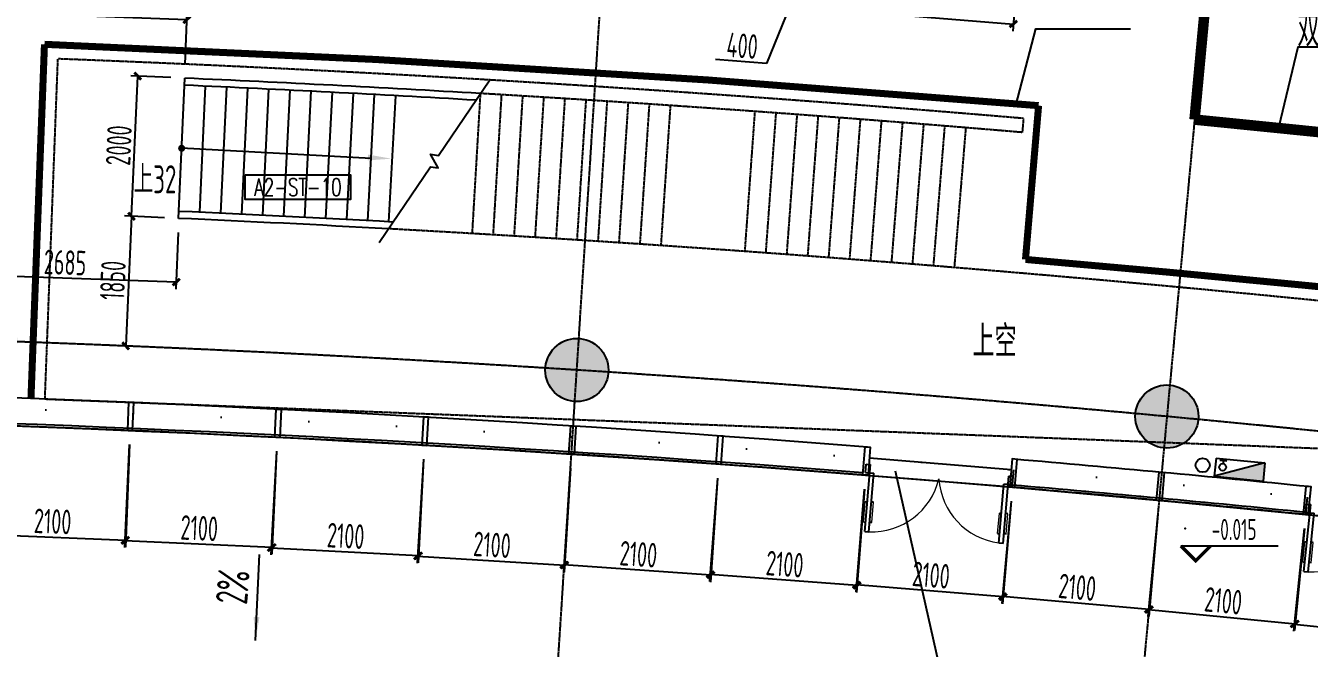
# Model space of a CAD drawing. Header units: millimetres. Extents: x 11639278 to 23698211, y -13072636 to -5537337.
# Drawn here: x 11789721 to 11808014, y -6405050 to -6396176 of the extents above; entities that cross this region are included whole.
import ezdxf
from ezdxf.enums import TextEntityAlignment as Align

# ---------------------------------------------------------------- set-up
doc = ezdxf.new("R2010")
doc.units = ezdxf.units.MM
doc.header["$LTSCALE"] = 10
for name, pattern in [('A2-RG-AXIS$0$CENTER', [2, 1.25, -0.25, 0.25, -0.25]), ('A2-RG-AXIS$0$DOTE', [2.42, 2, -0.2, 0.02, -0.2]), ('A2-RI-F1$0$DASHDOT2', [0.5, 0.25, -0.125, 0, -0.125]), ('A2-RI-F1$0$DASHED2', [0.375, 0.25, -0.125]), ('A2-RI-F1$0$DOT2', [0.125, 0, -0.125]), ('A2-RI-F1$0$HIDDEN', [0.375, 0.25, -0.125]), ('A2-RI-F1$0$HIDDEN2', [0.1875, 0.125, -0.0625])]:
    doc.linetypes.add(name, pattern=pattern)
for name, color, linetype in [('A2-RB-F1$0$A-DIMS-100', 1, 'Continuous'), ('A2-RG-AXIS$0$A-GRID', 1, 'A2-RG-AXIS$0$CENTER'), ('A2-RI-F1$0$$0$AUDIT_D_120618114340-341', 1, 'Continuous'), ('A2-RI-F1$0$$1$A-SYMB-NUMB-T', 4, 'Continuous'), ('A2-RI-F1$0$$3$A-SYMB', 4, 'Continuous'), ('A2-RI-F1$0$0P-FE-FH-V', 141, 'Continuous'), ('A2-RI-F1$0$0P-FE-HY', 141, 'Continuous'), ('A2-RI-F1$0$A-DOOR', 32, 'Continuous'), ('A2-RI-F1$0$A-DOOR-ROLL', 2, 'A2-RI-F1$0$DASHED2'), ('A2-RI-F1$0$A-FIRE', 30, 'Continuous'), ('A2-RI-F1$0$A-FLOR-OTLN', 4, 'A2-RI-F1$0$DOT2'), ('A2-RI-F1$0$A-GLAZ', 140, 'Continuous'), ('A2-RI-F1$0$A-STRS', 50, 'Continuous'), ('A2-RI-F1$0$A-SYMB', 4, 'Continuous'), ('A2-RI-F1$0$A-SYMB-AREA', 4, 'Continuous'), ('A2-RI-F1$0$A-SYMB-NAME', 4, 'Continuous'), ('A2-RI-F1$0$A-SYMB-VOID', 35, 'Continuous'), ('A2-RI-F1$0$an-flor-abov', 2, 'A2-RI-F1$0$HIDDEN2'), ('A2-RI-F1$0$an-flor-strs-trds', 1, 'Continuous'), ('A2-RI-F1$0$an-wndw-mull-v', 3, 'Continuous'), ('A2-RI-F1$0$AUDIT_D_120618114340-341', 1, 'Continuous'), ('A2-RS-F1$0$A-HATH-GRAY', 8, 'Continuous'), ('A2-RS-F1$0$A-WALL-CONC', 6, 'Continuous')]:
    doc.layers.add(name, color=color, linetype=linetype)
doc.layers.add('A2-RI-F1$0$A-X-AREA', color=6, linetype='Continuous', plot=False)
doc.styles.add('A2-RB-F1$0$XD2008', font='hzs.shx', dxfattribs={"width": 0.7, "bigfont": 'hztxt.shx'})
doc.styles.add('A2-RI-F1$0$$1$ECADI-TXT', font='simplex.shx', dxfattribs={"bigfont": 'hztxt.shx'})
doc.styles.add('A2-RI-F1$0$ECADI', font='hzs.shx', dxfattribs={"width": 0.7, "bigfont": 'hztxt.shx'})
doc.styles.add('A2-RI-F1$0$XD2008', font='hzs.shx', dxfattribs={"width": 0.7, "bigfont": 'hztxt.shx'})
doc.dimstyles.new('A2-RB-F1$0$XD100$0', dxfattribs={"dimscale": 100, "dimtxt": 3.5, "dimasz": 1, "dimexe": 1, "dimexo": 2, "dimgap": 0.5, "dimtad": 1, "dimdec": 0, "dimdsep": 46, "dimtxsty": 'A2-RB-F1$0$XD2008', "dimblk1": 'A2-RB-F1$0$_ArchTick', "dimblk2": 'A2-RB-F1$0$_ArchTick', "dimsah": 1, "dimcen": 2.5, "dimclrt": 4, "dimaunit": 1, "dimadec": 0, "dimazin": 0, "dimtfac": 1, "dimtdec": 0, "dimtix": 1, "dimtmove": 1, "dimatfit": 3, "dimfxl": 0, "dimtolj": 1, "dimtzin": 0, "dimarcsym": 0})

# ---------------------------------------------------------------- blocks, each defined once
blk = doc.blocks.new('A2-RG-AXIS')
at = {"layer": 'A2-RG-AXIS$0$A-GRID', "linetype": 'A2-RG-AXIS$0$DOTE'}
for p, q in [((11809008.7, -6369286.5), (11805278.5, -6409313.1)), ((11797087.9, -6408668.2), (11798031.1, -6393998.6))]:
    blk.add_line(p, q, dxfattribs=at)
for radius, start, end in [(304100, 75.589285, 95.407644), (300800, 75.589285, 95.407644), (293700, 75.589281, 95.407645)]:
    blk.add_arc((11778730.7, -6694178.7), radius, start, end, dxfattribs=at)
blk = doc.blocks.new('A2-RB-F1$0$_ArchTick')
at = {"color": 0, "linetype": 'ByBlock', "const_width": 0.4}
blk.add_lwpolyline([(-0.5, -0.5), (0.5, 0.5)], dxfattribs=at)
blk = doc.blocks.new('*D1172')
at = {"layer": 'A2-RB-F1$0$A-DIMS-100', "color": 0, "lineweight": -2, "transparency": 16777216}
for p, q in [((11789210, -6399027), (11789181, -6399835)), ((11791892, -6399122), (11791863, -6399931)), ((11791867, -6399831), (11789185, -6399735))]:
    blk.add_line(p, q, dxfattribs=at)
at = {"layer": 'Defpoints', "color": 0, "transparency": 16777216}
for p in [(11789217, -6398827), (11791899, -6398922), (11789185, -6399735)]:
    blk.add_point(p, dxfattribs=at)
at = {"layer": 'A2-RB-F1$0$A-DIMS-100', "color": 0, "lineweight": -2, "transparency": 16777216, "xscale": 100, "yscale": 100, "zscale": 100}
for p, rotation in [((11789185, -6399735), 177.9665919757361), ((11791867, -6399831), 357.9665919757361)]:
    blk.add_blockref('A2-RB-F1$0$_ArchTick', p, dxfattribs=dict(at, rotation=rotation))
at = {"layer": 'A2-RB-F1$0$A-DIMS-100', "color": 4, "transparency": 16777216, "insert": (11790283, -6399551), "char_height": 350, "attachment_point": 5, "rotation": 357.9666, "style": 'A2-RB-F1$0$XD2008'}
blk.add_mtext('\\A1;2685', dxfattribs=at)
blk = doc.blocks.new('*D1173')
at = {"layer": 'A2-RB-F1$0$A-DIMS-100', "color": 0, "lineweight": -2, "transparency": 16777216}
for p, q in [((11789295, -6396628), (11789321, -6395896)), ((11792018, -6396091), (11789318, -6395995)), ((11791995, -6396724), (11792021, -6395991))]:
    blk.add_line(p, q, dxfattribs=at)
at = {"layer": 'Defpoints', "color": 0, "transparency": 16777216}
for p in [(11789318, -6395995), (11789288, -6396828), (11791988, -6396924)]:
    blk.add_point(p, dxfattribs=at)
at = {"layer": 'A2-RB-F1$0$A-DIMS-100', "color": 0, "lineweight": -2, "transparency": 16777216, "xscale": 100, "yscale": 100, "zscale": 100}
for p, rotation in [((11789318, -6395995), 177.9665919757359), ((11792018, -6396091), 357.9665919757359)]:
    blk.add_blockref('A2-RB-F1$0$_ArchTick', p, dxfattribs=dict(at, rotation=rotation))
at = {"layer": 'A2-RB-F1$0$A-DIMS-100', "color": 4, "transparency": 16777216, "insert": (11790676, -6395819), "char_height": 350, "attachment_point": 5, "rotation": 357.9666, "style": 'A2-RB-F1$0$XD2008'}
blk.add_mtext('\\A1;2702', dxfattribs=at)
blk = doc.blocks.new('*D1174')
at = {"layer": 'A2-RB-F1$0$A-DIMS-100', "color": 0, "lineweight": -2, "transparency": 16777216}
for p, q in [((11791699, -6398913), (11791129, -6398888)), ((11791229, -6398892), (11791146, -6400740)), ((11791617, -6400761), (11791046, -6400736))]:
    blk.add_line(p, q, dxfattribs=at)
at = {"layer": 'Defpoints', "color": 0, "transparency": 16777216}
for p in [(11791899, -6398922), (11791146, -6400740), (11791817, -6400770)]:
    blk.add_point(p, dxfattribs=at)
at = {"layer": 'A2-RB-F1$0$A-DIMS-100', "color": 0, "lineweight": -2, "transparency": 16777216, "xscale": 100, "yscale": 100, "zscale": 100}
for p, rotation in [((11791229, -6398892), 87.44629500876403), ((11791146, -6400740), 267.446295008764)]:
    blk.add_blockref('A2-RB-F1$0$_ArchTick', p, dxfattribs=dict(at, rotation=rotation))
at = {"layer": 'A2-RB-F1$0$A-DIMS-100', "color": 4, "transparency": 16777216, "insert": (11790963, -6399806), "char_height": 350, "attachment_point": 5, "rotation": 87.4463, "style": 'A2-RB-F1$0$XD2008'}
blk.add_mtext('\\A1;1850', dxfattribs=at)
blk = doc.blocks.new('*D1175')
at = {"layer": 'A2-RB-F1$0$A-DIMS-100', "color": 0, "lineweight": -2, "transparency": 16777216}
for p, q in [((11791788, -6396915), (11791218, -6396890)), ((11791229, -6398892), (11791318, -6396894)), ((11791699, -6398913), (11791129, -6398888))]:
    blk.add_line(p, q, dxfattribs=at)
at = {"layer": 'Defpoints', "color": 0, "transparency": 16777216}
for p in [(11791318, -6396894), (11791988, -6396924), (11791899, -6398922)]:
    blk.add_point(p, dxfattribs=at)
at = {"layer": 'A2-RB-F1$0$A-DIMS-100', "color": 0, "lineweight": -2, "transparency": 16777216, "xscale": 100, "yscale": 100, "zscale": 100}
for p, rotation in [((11791318, -6396894), 87.44629575095625), ((11791229, -6398892), 267.4462957509563)]:
    blk.add_blockref('A2-RB-F1$0$_ArchTick', p, dxfattribs=dict(at, rotation=rotation))
at = {"layer": 'A2-RB-F1$0$A-DIMS-100', "color": 4, "transparency": 16777216, "insert": (11791049, -6397883), "char_height": 350, "attachment_point": 5, "rotation": 87.4463, "style": 'A2-RB-F1$0$XD2008'}
blk.add_mtext('\\A1;2000', dxfattribs=at)
blk = doc.blocks.new('*D1260')
at = {"layer": 'A2-RB-F1$0$A-DIMS-100', "color": 0, "lineweight": -2, "transparency": 16777216}
for p, q in [((11800478, -6395018), (11800407, -6395983)), ((11800870, -6395047), (11800799, -6396012)), ((11800611, -6395898), (11800280, -6396713)), ((11800807, -6395912), (11800414, -6395883)), ((11800280, -6396713), (11799552, -6396659))]:
    blk.add_line(p, q, dxfattribs=at)
at = {"layer": 'Defpoints', "color": 0, "transparency": 16777216}
for p in [(11800492, -6394819), (11800885, -6394847), (11800414, -6395883)]:
    blk.add_point(p, dxfattribs=at)
at = {"layer": 'A2-RB-F1$0$A-DIMS-100', "color": 0, "lineweight": -2, "transparency": 16777216, "xscale": 100, "yscale": 100, "zscale": 100}
for p, rotation in [((11800414, -6395883), 175.8046892563411), ((11800807, -6395912), 355.8046892563411)]:
    blk.add_blockref('A2-RB-F1$0$_ArchTick', p, dxfattribs=dict(at, rotation=rotation))
at = {"layer": 'A2-RB-F1$0$A-DIMS-100', "color": 4, "transparency": 16777216, "insert": (11799933, -6396462), "char_height": 350, "attachment_point": 5, "rotation": 355.8047, "style": 'A2-RB-F1$0$XD2008'}
blk.add_mtext('\\A1;400', dxfattribs=at)
blk = doc.blocks.new('*D1051')
at = {"layer": 'A2-RB-F1$0$A-DIMS-100', "color": 0, "lineweight": -2, "transparency": 16777216}
for p, q in [((11805853, -6403140), (11805712, -6404595)), ((11807943, -6403343), (11807802, -6404798)), ((11805721, -6404496), (11807811, -6404699))]:
    blk.add_line(p, q, dxfattribs=at)
at = {"layer": 'Defpoints', "color": 0, "transparency": 16777216}
for p in [(11805872, -6402941), (11807962, -6403144), (11807811, -6404699)]:
    blk.add_point(p, dxfattribs=at)
at = {"layer": 'A2-RB-F1$0$A-DIMS-100', "color": 0, "lineweight": -2, "transparency": 16777216, "xscale": 100, "yscale": 100, "zscale": 100}
for p, rotation in [((11805721, -6404496), 174.4515361555183), ((11807811, -6404699), 354.4515361555183)]:
    blk.add_blockref('A2-RB-F1$0$_ArchTick', p, dxfattribs=dict(at, rotation=rotation))
at = {"layer": 'A2-RB-F1$0$A-DIMS-100', "color": 4, "transparency": 16777216, "insert": (11806788, -6404373), "char_height": 350, "attachment_point": 5, "rotation": 354.4515, "style": 'A2-RB-F1$0$XD2008'}
blk.add_mtext('\\A1;2100', dxfattribs=at)
blk = doc.blocks.new('*D979')
at = {"layer": 'A2-RB-F1$0$A-DIMS-100', "color": 0, "lineweight": -2, "transparency": 16777216}
for p, q in [((11807942, -6403343), (11807790, -6404804)), ((11810031, -6403559), (11809879, -6405021)), ((11807800, -6404705), (11809889, -6404921))]:
    blk.add_line(p, q, dxfattribs=at)
at = {"layer": 'Defpoints', "color": 0, "transparency": 16777216}
for p in [(11807962, -6403144), (11810051, -6403360), (11809889, -6404921)]:
    blk.add_point(p, dxfattribs=at)
at = {"layer": 'A2-RB-F1$0$A-DIMS-100', "color": 0, "lineweight": -2, "transparency": 16777216, "xscale": 100, "yscale": 100, "zscale": 100}
for p, rotation in [((11807800, -6404705), 174.0772846489702), ((11809889, -6404921), 354.0772846489702)]:
    blk.add_blockref('A2-RB-F1$0$_ArchTick', p, dxfattribs=dict(at, rotation=rotation))
at = {"layer": 'A2-RB-F1$0$A-DIMS-100', "color": 4, "transparency": 16777216, "insert": (11808868, -6404589), "char_height": 350, "attachment_point": 5, "rotation": 354.0773, "style": 'A2-RB-F1$0$XD2008'}
blk.add_mtext('\\A1;2100', dxfattribs=at)
blk = doc.blocks.new('*D982')
at = {"layer": 'A2-RB-F1$0$A-DIMS-100', "color": 0, "lineweight": -2, "transparency": 16777216}
for p, q in [((11789101, -6402063), (11789044, -6403524)), ((11791200, -6402145), (11791142, -6403607)), ((11789048, -6403424), (11791146, -6403507))]:
    blk.add_line(p, q, dxfattribs=at)
at = {"layer": 'Defpoints', "color": 0, "transparency": 16777216}
for p in [(11789109, -6401863), (11791208, -6401946), (11791146, -6403507)]:
    blk.add_point(p, dxfattribs=at)
at = {"layer": 'A2-RB-F1$0$A-DIMS-100', "color": 0, "lineweight": -2, "transparency": 16777216, "xscale": 100, "yscale": 100, "zscale": 100}
for p, rotation in [((11789048, -6403424), 177.7423731332247), ((11791146, -6403507), 357.7423731332246)]:
    blk.add_blockref('A2-RB-F1$0$_ArchTick', p, dxfattribs=dict(at, rotation=rotation))
at = {"layer": 'A2-RB-F1$0$A-DIMS-100', "color": 4, "transparency": 16777216, "insert": (11790106, -6403241), "char_height": 350, "attachment_point": 5, "rotation": 357.7424, "style": 'A2-RB-F1$0$XD2008'}
blk.add_mtext('\\A1;2100', dxfattribs=at)
blk = doc.blocks.new('*D983')
at = {"layer": 'A2-RB-F1$0$A-DIMS-100', "color": 0, "lineweight": -2, "transparency": 16777216}
for p, q in [((11791198, -6402145), (11791131, -6403613)), ((11793296, -6402242), (11793229, -6403710)), ((11791135, -6403513), (11793233, -6403610))]:
    blk.add_line(p, q, dxfattribs=at)
at = {"layer": 'Defpoints', "color": 0, "transparency": 16777216}
for p in [(11791208, -6401946), (11793305, -6402042), (11793233, -6403610)]:
    blk.add_point(p, dxfattribs=at)
at = {"layer": 'A2-RB-F1$0$A-DIMS-100', "color": 0, "lineweight": -2, "transparency": 16777216, "xscale": 100, "yscale": 100, "zscale": 100}
for p, rotation in [((11791135, -6403513), 177.3681216266488), ((11793233, -6403610), 357.3681216266488)]:
    blk.add_blockref('A2-RB-F1$0$_ArchTick', p, dxfattribs=dict(at, rotation=rotation))
at = {"layer": 'A2-RB-F1$0$A-DIMS-100', "color": 4, "transparency": 16777216, "insert": (11792195, -6403337), "char_height": 350, "attachment_point": 5, "rotation": 357.3681, "style": 'A2-RB-F1$0$XD2008'}
blk.add_mtext('\\A1;2100', dxfattribs=at)
blk = doc.blocks.new('*D984')
at = {"layer": 'A2-RB-F1$0$A-DIMS-100', "color": 0, "lineweight": -2, "transparency": 16777216}
for p, q in [((11793295, -6402242), (11793216, -6403717)), ((11795392, -6402354), (11795313, -6403829)), ((11793221, -6403617), (11795318, -6403729))]:
    blk.add_line(p, q, dxfattribs=at)
at = {"layer": 'Defpoints', "color": 0, "transparency": 16777216}
for p in [(11793305, -6402042), (11795402, -6402154), (11795318, -6403729)]:
    blk.add_point(p, dxfattribs=at)
at = {"layer": 'A2-RB-F1$0$A-DIMS-100', "color": 0, "lineweight": -2, "transparency": 16777216, "xscale": 100, "yscale": 100, "zscale": 100}
for p, rotation in [((11793221, -6403617), 176.9382051609587), ((11795318, -6403729), 356.9382051609587)]:
    blk.add_blockref('A2-RB-F1$0$_ArchTick', p, dxfattribs=dict(at, rotation=rotation))
at = {"layer": 'A2-RB-F1$0$A-DIMS-100', "color": 4, "transparency": 16777216, "insert": (11794282, -6403448), "char_height": 350, "attachment_point": 5, "rotation": 356.9382, "style": 'A2-RB-F1$0$XD2008'}
blk.add_mtext('\\A1;2100', dxfattribs=at)
blk = doc.blocks.new('*D985')
at = {"layer": 'A2-RB-F1$0$A-DIMS-100', "color": 0, "lineweight": -2, "transparency": 16777216}
for p, q in [((11795390, -6402354), (11795300, -6403836)), ((11797486, -6402481), (11797396, -6403963)), ((11795306, -6403736), (11797403, -6403863))]:
    blk.add_line(p, q, dxfattribs=at)
at = {"layer": 'Defpoints', "color": 0, "transparency": 16777216}
for p in [(11795402, -6402154), (11797499, -6402281), (11797403, -6403863)]:
    blk.add_point(p, dxfattribs=at)
at = {"layer": 'A2-RB-F1$0$A-DIMS-100', "color": 0, "lineweight": -2, "transparency": 16777216, "xscale": 100, "yscale": 100, "zscale": 100}
for p, rotation in [((11795306, -6403736), 176.5268479951667), ((11797403, -6403863), 356.5268479951667)]:
    blk.add_blockref('A2-RB-F1$0$_ArchTick', p, dxfattribs=dict(at, rotation=rotation))
at = {"layer": 'A2-RB-F1$0$A-DIMS-100', "color": 4, "transparency": 16777216, "insert": (11796368, -6403575), "char_height": 350, "attachment_point": 5, "rotation": 356.5268, "style": 'A2-RB-F1$0$XD2008'}
blk.add_mtext('\\A1;2100', dxfattribs=at)
blk = doc.blocks.new('*D986')
at = {"layer": 'A2-RB-F1$0$A-DIMS-100', "color": 0, "lineweight": -2, "transparency": 16777216}
for p, q in [((11803763, -6402953), (11803633, -6404410)), ((11805855, -6403140), (11805725, -6404597)), ((11805733, -6404497), (11803642, -6404310))]:
    blk.add_line(p, q, dxfattribs=at)
at = {"layer": 'Defpoints', "color": 0, "transparency": 16777216}
for p in [(11803781, -6402754), (11805872, -6402941), (11803642, -6404310)]:
    blk.add_point(p, dxfattribs=at)
at = {"layer": 'A2-RB-F1$0$A-DIMS-100', "color": 0, "lineweight": -2, "transparency": 16777216, "xscale": 100, "yscale": 100, "zscale": 100}
for p, rotation in [((11803642, -6404310), 174.899973557483), ((11805733, -6404497), 354.899973557483)]:
    blk.add_blockref('A2-RB-F1$0$_ArchTick', p, dxfattribs=dict(at, rotation=rotation))
at = {"layer": 'A2-RB-F1$0$A-DIMS-100', "color": 4, "transparency": 16777216, "insert": (11804708, -6404180), "char_height": 350, "attachment_point": 5, "rotation": 354.9, "style": 'A2-RB-F1$0$XD2008'}
blk.add_mtext('\\A1;2100', dxfattribs=at)
blk = doc.blocks.new('*D987')
at = {"layer": 'A2-RB-F1$0$A-DIMS-100', "color": 0, "lineweight": -2, "transparency": 16777216}
for p, q in [((11801671, -6402780), (11801550, -6404245)), ((11803764, -6402953), (11803643, -6404418)), ((11803651, -6404318), (11801559, -6404145))]:
    blk.add_line(p, q, dxfattribs=at)
at = {"layer": 'Defpoints', "color": 0, "transparency": 16777216}
for p in [(11801688, -6402581), (11803781, -6402754), (11801559, -6404145)]:
    blk.add_point(p, dxfattribs=at)
at = {"layer": 'A2-RB-F1$0$A-DIMS-100', "color": 0, "lineweight": -2, "transparency": 16777216, "xscale": 100, "yscale": 100, "zscale": 100}
for p, rotation in [((11801559, -6404145), 175.2742250640415), ((11803651, -6404318), 355.2742250640416)]:
    blk.add_blockref('A2-RB-F1$0$_ArchTick', p, dxfattribs=dict(at, rotation=rotation))
at = {"layer": 'A2-RB-F1$0$A-DIMS-100', "color": 4, "transparency": 16777216, "insert": (11802624, -6404007), "char_height": 350, "attachment_point": 5, "rotation": 355.2742, "style": 'A2-RB-F1$0$XD2008'}
blk.add_mtext('\\A1;2100', dxfattribs=at)
blk = doc.blocks.new('*D988')
at = {"layer": 'A2-RB-F1$0$A-DIMS-100', "color": 0, "lineweight": -2, "transparency": 16777216}
for p, q in [((11799579, -6402623), (11799468, -6404096)), ((11801673, -6402780), (11801562, -6404253)), ((11801570, -6404154), (11799476, -6403996))]:
    blk.add_line(p, q, dxfattribs=at)
at = {"layer": 'Defpoints', "color": 0, "transparency": 16777216}
for p in [(11799594, -6402424), (11801688, -6402581), (11799476, -6403996)]:
    blk.add_point(p, dxfattribs=at)
at = {"layer": 'A2-RB-F1$0$A-DIMS-100', "color": 0, "lineweight": -2, "transparency": 16777216, "xscale": 100, "yscale": 100, "zscale": 100}
for p, rotation in [((11799476, -6403996), 175.7041415297528), ((11801570, -6404154), 355.7041415297528)]:
    blk.add_blockref('A2-RB-F1$0$_ArchTick', p, dxfattribs=dict(at, rotation=rotation))
at = {"layer": 'A2-RB-F1$0$A-DIMS-100', "color": 4, "transparency": 16777216, "insert": (11800539, -6403851), "char_height": 350, "attachment_point": 5, "rotation": 355.7041, "style": 'A2-RB-F1$0$XD2008'}
blk.add_mtext('\\A1;2100', dxfattribs=at)
blk = doc.blocks.new('*D989')
at = {"layer": 'A2-RB-F1$0$A-DIMS-100', "color": 0, "lineweight": -2, "transparency": 16777216}
for p, q in [((11797485, -6402481), (11797384, -6403962)), ((11799580, -6402623), (11799480, -6404105)), ((11799486, -6404005), (11797391, -6403862))]:
    blk.add_line(p, q, dxfattribs=at)
at = {"layer": 'Defpoints', "color": 0, "transparency": 16777216}
for p in [(11797499, -6402281), (11799594, -6402424), (11797391, -6403862)]:
    blk.add_point(p, dxfattribs=at)
at = {"layer": 'A2-RB-F1$0$A-DIMS-100', "color": 0, "lineweight": -2, "transparency": 16777216, "xscale": 100, "yscale": 100, "zscale": 100}
for p, rotation in [((11797391, -6403862), 176.1154986955252), ((11799486, -6404005), 356.1154986955252)]:
    blk.add_blockref('A2-RB-F1$0$_ArchTick', p, dxfattribs=dict(at, rotation=rotation))
at = {"layer": 'A2-RB-F1$0$A-DIMS-100', "color": 4, "transparency": 16777216, "insert": (11798454, -6403709), "char_height": 350, "attachment_point": 5, "rotation": 356.1155, "style": 'A2-RB-F1$0$XD2008'}
blk.add_mtext('\\A1;2100', dxfattribs=at)
blk = doc.blocks.new('*D811')
at = {"layer": 'A2-RB-F1$0$A-DIMS-100', "color": 0, "lineweight": -2, "transparency": 16777216}
for p, q in [((11801175, -6395067), (11801097, -6396035)), ((11803866, -6395284), (11803788, -6396252)), ((11801105, -6395935), (11803796, -6396152))]:
    blk.add_line(p, q, dxfattribs=at)
at = {"layer": 'Defpoints', "color": 0, "transparency": 16777216}
for p in [(11801191, -6394867), (11803882, -6395084), (11803796, -6396152)]:
    blk.add_point(p, dxfattribs=at)
at = {"layer": 'A2-RB-F1$0$A-DIMS-100', "color": 0, "lineweight": -2, "transparency": 16777216, "xscale": 100, "yscale": 100, "zscale": 100}
for p, rotation in [((11801105, -6395935), 175.3868545804458), ((11803796, -6396152), 355.3868545804458)]:
    blk.add_blockref('A2-RB-F1$0$_ArchTick', p, dxfattribs=dict(at, rotation=rotation))
at = {"layer": 'A2-RB-F1$0$A-DIMS-100', "color": 4, "transparency": 16777216, "insert": (11802469, -6395819), "char_height": 350, "attachment_point": 5, "rotation": 355.3869, "style": 'A2-RB-F1$0$XD2008'}
blk.add_mtext('\\A1;2700', dxfattribs=at)
blk = doc.blocks.new('A2-RS-F1')
at = {"layer": 'A2-RS-F1$0$A-HATH-GRAY', "ltscale": 3}
h = blk.add_hatch(color=256, dxfattribs=at)
h.paths.add_polyline_path([(11790491, -6377046), (11789491, -6377011), (11789445, -6378310), (11790445, -6378346)], flags=16)
h.paths.add_polyline_path([(11794711, -6377236), (11794112, -6377197), (11794061, -6377996), (11794660, -6378034)], flags=0)
h.paths.add_polyline_path([(11794483, -6380779), (11793885, -6380740), (11793833, -6381539), (11794432, -6381577)], flags=0)
h.paths.add_polyline_path([(11793887, -6390061), (11793288, -6390022), (11793236, -6390821), (11793835, -6390859)], flags=0)
h.paths.add_polyline_path([(11793659, -6393604), (11793060, -6393565), (11793009, -6394364), (11793607, -6394402)], flags=0)
h.paths.add_polyline_path([(11789926, -6392936), (11788927, -6392901), (11788881, -6394200), (11789880, -6394236)], flags=16)
h.paths.add_polyline_path([(11781272, -6392739), (11780272, -6392732), (11780263, -6394032), (11781263, -6394039)], flags=16)
h.paths.add_polyline_path([(11772615, -6392791), (11771616, -6392812), (11771644, -6394112), (11772644, -6394090)], flags=16)
h.paths.add_polyline_path([(11771836, -6400549, 1), (11772736, -6400549, 1)])
h.paths.add_polyline_path([(11789602, -6400664, 1), (11788702, -6400664, 1)], flags=0)
h.paths.add_polyline_path([(11797126, -6401084, 1), (11798026, -6401084, 1)], flags=0)
h.paths.add_polyline_path([(11772267, -6376895), (11771267, -6376916), (11771295, -6378216), (11772295, -6378194)], flags=16)
h.paths.add_polyline_path([(11781380, -6376840), (11780380, -6376832), (11780371, -6378133), (11781371, -6378140)], flags=16)
h.paths.add_polyline_path([(11752826, -6385566), (11752029, -6385629), (11752188, -6387623), (11752985, -6387560)], flags=17)
h.paths.add_polyline_path([(11757363, -6385213), (11756565, -6385276), (11756724, -6387270), (11757521, -6387205)], flags=17)
h.paths.add_polyline_path([(11762965, -6393141), (11763031, -6394440), (11764030, -6394389), (11763964, -6393090)])
h.paths.add_polyline_path([(11793009, -6394364), (11793607, -6394402), (11793659, -6393604), (11793060, -6393565)], flags=17)
h.paths.add_polyline_path([(11793236, -6390821), (11793835, -6390859), (11793887, -6390061), (11793288, -6390022)], flags=17)
h.paths.add_polyline_path([(11793833, -6381539), (11794432, -6381577), (11794483, -6380779), (11793885, -6380740)], flags=17)
h.paths.add_polyline_path([(11794061, -6377996), (11794660, -6378034), (11794711, -6377236), (11794112, -6377197)], flags=17)
h.paths.add_polyline_path([(11762160, -6377261), (11762226, -6378560), (11763225, -6378509), (11763159, -6377211)], flags=17)
edge = h.paths.add_edge_path(flags=16)
edge.add_arc((11772286, -6400549), 450, 0, 360)
edge = h.paths.add_edge_path(flags=16)
edge.add_arc((11789152, -6400664), 450, 0, 360)
edge = h.paths.add_edge_path()
edge.add_arc((11763857, -6400856), 450, 0, 360)
edge = h.paths.add_edge_path(flags=17)
edge.add_arc((11797576, -6401084), 450, 0, 360)
edge = h.paths.add_edge_path()
edge.add_arc((11755441, -6401404), 450, 0, 360)
h.paths.add_polyline_path([(11756756, -6377587), (11756915, -6379580), (11756117, -6379644), (11755959, -6377650)], flags=17)
h.paths.add_polyline_path([(11757323, -6394797), (11758120, -6394731), (11758001, -6393238), (11757204, -6393301)])
h.paths.add_polyline_path([(11752786, -6395149), (11753584, -6395086), (11753449, -6393391), (11752652, -6393455)])
h.paths.add_polyline_path([(11751581, -6379997), (11752378, -6379934), (11752220, -6377940), (11751422, -6378003)])
edge = h.paths.add_edge_path()
edge.add_line((11771616, -6392813), (11771644, -6394112))
edge.add_line((11771644, -6394112), (11772644, -6394090))
edge.add_line((11772644, -6394090), (11772615, -6392791))
edge.add_line((11772615, -6392791), (11771616, -6392812))
edge.add_line((11780272, -6392732), (11780263, -6394032))
edge.add_line((11780263, -6394032), (11781263, -6394039))
edge.add_line((11781263, -6394039), (11781272, -6392739))
edge.add_line((11781272, -6392739), (11780272, -6392732))
edge.add_line((11788927, -6392901), (11788881, -6394200))
edge.add_line((11788881, -6394200), (11789880, -6394236))
edge.add_line((11789880, -6394236), (11789926, -6392936))
edge.add_line((11789926, -6392936), (11788927, -6392901))
edge.add_line((11789491, -6377011), (11789445, -6378310))
edge.add_line((11789445, -6378310), (11790445, -6378346))
edge.add_line((11790445, -6378346), (11790491, -6377046))
edge.add_line((11790491, -6377046), (11789491, -6377011))
edge.add_line((11780380, -6376833), (11780371, -6378133))
edge.add_line((11780371, -6378133), (11781371, -6378140))
edge.add_line((11781371, -6378140), (11781380, -6376840))
edge.add_line((11781380, -6376840), (11780380, -6376832))
edge.add_line((11771267, -6376917), (11771295, -6378216))
edge.add_line((11771295, -6378216), (11772295, -6378194))
edge.add_line((11772295, -6378194), (11772267, -6376895))
edge.add_line((11772267, -6376895), (11771267, -6376916))
edge.add_line((11756724, -6387270), (11757521, -6387205))
edge.add_line((11756565, -6385276), (11757363, -6385213))
edge.add_line((11756565, -6385276), (11756724, -6387270))
edge.add_line((11752188, -6387623), (11752985, -6387560))
edge.add_line((11752029, -6385629), (11752826, -6385566))
edge.add_line((11752029, -6385629), (11752188, -6387623))
edge.add_line((11752826, -6385566), (11752985, -6387560))
edge.add_line((11757362, -6385205), (11757521, -6387205))
edge = h.paths.add_edge_path()
edge.add_arc((11847549, -6408655), 450, 0, 360)
h.paths.add_polyline_path([(11818747, -6372607), (11817357, -6372439), (11817139, -6374226), (11818529, -6374394)])
h.paths.add_polyline_path([(11827964, -6373889), (11826580, -6373681), (11826310, -6375461), (11827695, -6375669)])
h.paths.add_polyline_path([(11837141, -6375435), (11835763, -6375187), (11835442, -6376958), (11836820, -6377206)])
h.paths.add_polyline_path([(11814457, -6396162), (11815847, -6396332), (11816041, -6394744), (11814651, -6394573)])
h.paths.add_polyline_path([(11851385, -6401917), (11850605, -6401738), (11850371, -6402710), (11851151, -6402890)])
h.paths.add_polyline_path([(11846960, -6400859), (11846180, -6400679), (11845946, -6401652), (11846725, -6401831)])
h.paths.add_polyline_path([(11841338, -6400630), (11839968, -6400341), (11840298, -6398776), (11841668, -6399064)])
h.paths.add_polyline_path([(11831506, -6398704), (11832883, -6398953), (11833168, -6397379), (11831791, -6397129)])
h.paths.add_polyline_path([(11823000, -6397310), (11824384, -6397520), (11824624, -6395938), (11823240, -6395728)])
h.paths.add_polyline_path([(11806985, -6395311), (11806189, -6395237), (11806300, -6394042), (11807096, -6394116)])
h.paths.add_polyline_path([(11800592, -6394829), (11801191, -6394867), (11801242, -6394069), (11800643, -6394030)])
h.paths.add_polyline_path([(11793009, -6394364), (11793607, -6394402), (11793659, -6393604), (11793060, -6393565)], flags=17)
h.paths.add_polyline_path([(11800820, -6391286), (11801419, -6391324), (11801470, -6390526), (11800871, -6390487)])
h.paths.add_polyline_path([(11793236, -6390821), (11793835, -6390859), (11793887, -6390061), (11793288, -6390022)], flags=17)
h.paths.add_polyline_path([(11853037, -6395064), (11853271, -6394091), (11852492, -6393912), (11852257, -6394884)])
h.paths.add_polyline_path([(11854912, -6387286), (11855146, -6386314), (11854366, -6386134), (11854132, -6387107)])
h.paths.add_polyline_path([(11846269, -6377243), (11844899, -6376956), (11844527, -6378717), (11845898, -6379005)])
h.paths.add_polyline_path([(11848612, -6394005), (11848846, -6393033), (11848067, -6392853), (11847832, -6393825)])
h.paths.add_polyline_path([(11850486, -6386227), (11850721, -6385255), (11849941, -6385076), (11849707, -6386048)])
h.paths.add_polyline_path([(11843712, -6384523), (11844299, -6384647), (11844423, -6384060), (11843836, -6383936)])
h.paths.add_polyline_path([(11842062, -6392351), (11842649, -6392475), (11842773, -6391888), (11842185, -6391764)])
h.paths.add_polyline_path([(11808357, -6373042), (11808955, -6373098), (11809029, -6372301), (11808432, -6372246)])
h.paths.add_polyline_path([(11793833, -6381539), (11794432, -6381577), (11794483, -6380779), (11793885, -6380740)], flags=17)
h.paths.add_polyline_path([(11801417, -6382005), (11802015, -6382043), (11802067, -6381245), (11801468, -6381206)])
h.paths.add_polyline_path([(11801644, -6378462), (11802243, -6378500), (11802294, -6377702), (11801696, -6377663)])
h.paths.add_polyline_path([(11794061, -6377996), (11794660, -6378034), (11794711, -6377236), (11794112, -6377197)], flags=17)
h.paths.add_polyline_path([(11808460, -6379480), (11807664, -6379406), (11807775, -6378211), (11808572, -6378285)])
edge = h.paths.add_edge_path(flags=16)
edge.add_arc((11772286, -6400549), 450, 0, 360)
edge = h.paths.add_edge_path(flags=17)
edge.add_arc((11789152, -6400664), 450, 0, 360)
edge = h.paths.add_edge_path(flags=17)
edge.add_arc((11797576, -6401084), 450, 0, 360)
edge = h.paths.add_edge_path()
edge.add_arc((11805984, -6401746), 450, 0, 360)
edge = h.paths.add_edge_path()
edge.add_arc((11814369, -6402649), 450, 0, 360)
edge = h.paths.add_edge_path()
edge.add_arc((11822726, -6403793), 450, 0, 360)
edge = h.paths.add_edge_path()
edge.add_arc((11831046, -6405176), 450, 0, 360)
edge = h.paths.add_edge_path()
edge.add_arc((11839323, -6406797), 450, 0, 360)
edge = h.paths.add_edge_path(flags=17)
edge.add_line((11771616, -6392813), (11771644, -6394112))
edge.add_line((11771644, -6394112), (11772644, -6394090))
edge.add_line((11772644, -6394090), (11772615, -6392791))
edge.add_line((11772615, -6392791), (11771616, -6392812))
edge.add_line((11780272, -6392732), (11780263, -6394032))
edge.add_line((11780263, -6394032), (11781263, -6394039))
edge.add_line((11781263, -6394039), (11781272, -6392739))
edge.add_line((11781272, -6392739), (11780272, -6392732))
edge.add_line((11788927, -6392901), (11788881, -6394200))
edge.add_line((11788881, -6394200), (11789880, -6394236))
edge.add_line((11789880, -6394236), (11789926, -6392936))
edge.add_line((11789926, -6392936), (11788927, -6392901))
edge.add_line((11789491, -6377011), (11789445, -6378310))
edge.add_line((11789445, -6378310), (11790445, -6378346))
edge.add_line((11790445, -6378346), (11790491, -6377046))
edge.add_line((11790491, -6377046), (11789491, -6377011))
edge.add_line((11780380, -6376833), (11780371, -6378133))
edge.add_line((11780371, -6378133), (11781371, -6378140))
edge.add_line((11781371, -6378140), (11781380, -6376840))
edge.add_line((11781380, -6376840), (11780380, -6376832))
edge.add_line((11771267, -6376917), (11771295, -6378216))
edge.add_line((11771295, -6378216), (11772295, -6378194))
edge.add_line((11772295, -6378194), (11772267, -6376895))
edge.add_line((11772267, -6376895), (11771267, -6376916))
edge = h.paths.add_edge_path()
edge.add_arc((11780720, -6400485), 450, 0, 360)
at = {"layer": 'A2-RS-F1$0$A-WALL-CONC', "ltscale": 3}
for centre in [(11797576, -6401084), (11805984, -6401746)]:
    blk.add_circle(centre, 450, dxfattribs=at)
blk = doc.blocks.new('A2-RI-F1$0$ECADI-TAG-HGHT（国标）')
at = {"color": 1}
blk.add_line((-2.12, 2.12), (11.77, 2.12), dxfattribs=at)
at = {"color": 1, "const_width": 0.5}
blk.add_lwpolyline([(-2.12, 2.12), (0, 0), (2.12, 2.12)], dxfattribs=at)
at = {"color": 1}
blk.add_point((-1.48, 4.6), dxfattribs=at)
at = {"style": 'A2-RI-F1$0$XD2008', "width": 0.7}
blk.add_attdef('FL', text='', height=3, dxfattribs=at).set_placement((-2.69, 2.97), align=Align.RIGHT)
for tag, p in [('F.F.L.', (2.28, 2.97)), ('T.O.S.', (2.28, -1.1))]:
    blk.add_attdef(tag, p, '', height=3, dxfattribs=at)
blk = doc.blocks.new('A2-RI-F1$0$5erhfh')
at = {"layer": 'A2-RI-F1$0$A-SYMB-AREA', "style": 'A2-RI-F1$0$ECADI', "width": 0.7}
blk.add_attdef('340M2', text='', height=2.5, dxfattribs=at).set_placement((0, 1.25), align=Align.MIDDLE_LEFT)
at = {"layer": 'A2-RI-F1$0$A-SYMB-NAME', "style": 'A2-RI-F1$0$ECADI', "width": 0.7}
blk.add_attdef('CHINESENAME', (-12.29, 3.09), '', height=4.5, dxfattribs=at)
blk = doc.blocks.new('A2-RI-F1$0$SRTRDHYTJR')
for p, q in [((11909079, -6400874), (11909079, -6401835)), ((11909079, -6400874), (11909139, -6400874)), ((11909139, -6400874), (11909139, -6401715)), ((11910999, -6400874), (11910999, -6401715)), ((11911059, -6400874), (11910999, -6400874)), ((11911059, -6400874), (11911059, -6401835)), ((11909049, -6401009), (11909079, -6401009)), ((11909169, -6401009), (11909139, -6401009)), ((11910969, -6401009), (11910999, -6401009)), ((11911089, -6401009), (11911059, -6401009)), ((11909049, -6401300), (11909079, -6401300)), ((11909169, -6401300), (11909139, -6401300)), ((11910969, -6401300), (11910999, -6401300)), ((11911089, -6401300), (11911059, -6401300)), ((11909019, -6401715), (11909019, -6401835)), ((11909019, -6401715), (11909139, -6401715)), ((11909019, -6401835), (11909079, -6401835)), ((11911119, -6401715), (11910999, -6401715)), ((11911119, -6401835), (11911059, -6401835)), ((11911119, -6401715), (11911119, -6401835))]:
    blk.add_line(p, q)
at = {"lineweight": 13}
for p, q in [((11909049, -6401009), (11909049, -6401300)), ((11909169, -6401009), (11909169, -6401300)), ((11910969, -6401009), (11910969, -6401300)), ((11911089, -6401009), (11911089, -6401300))]:
    blk.add_line(p, q, dxfattribs=at)
for centre, start, end in [((11909097, -6401858), 8.4076, 87.5598), ((11911041, -6401858), 92.4402, 171.5924)]:
    blk.add_arc(centre, 982, start, end, dxfattribs=at)
blk = doc.blocks.new('A2-RI-F1$0$5yrthfh')
at = {"layer": 'A2-RI-F1$0$an-wndw-mull-v'}
blk.add_lwpolyline([(3, -37), (402, -3), (396, 71), (-3, 37), (3, -37)], close=True, dxfattribs=at)
blk = doc.blocks.new('A2-RI-F1$0$564hysrthtdh')
for p, rotation in [((35768, -541), 82.7290586346077), ((39962, -751), 81.90635852800726), ((44153, -1020), 81.08382937564143), ((48340, -1350), 80.26111466396108), ((52521, -1740), 79.43843609078466)]:
    blk.add_blockref('A2-RI-F1$0$5yrthfh', p, dxfattribs=dict(rotation=rotation))
for p, xscale, rotation in [((37866, -639), -0.9999999999999996, 271.9698822202373), ((42058, -878), -0.9999999999999996, 271.1471821136369), ((46247, -1177), -0.9999999999999996, 270.3244674019565), ((50432, -1538), -1, 269.5019382495907)]:
    blk.add_blockref('A2-RI-F1$0$5yrthfh', p, dxfattribs=dict(xscale=xscale, rotation=rotation))
blk = doc.blocks.new('A2-RI-F1$0$A$C6F954C98')
at = {"extrusion": (0, 0, -1)}
blk.add_hatch(color=256, dxfattribs=at).paths.add_polyline_path([(-260, 700), (0, 0), (0, 700)])
for p, q in [((260, 700), (0, 700)), ((0, 0), (0, 700)), ((260, 700), (0, 0)), ((260, 0), (260, 700)), ((260, 0), (0, 0)), ((231, 106, 0), (191, 106, 0)), ((231, 156, 0), (231, 56, 0))]:
    blk.add_line(p, q, dxfattribs=at)
blk.add_circle((-141, 106, 0), 50, dxfattribs=at)
blk = doc.blocks.new('A2-RI-F1$0$$1$ECADI-TAG-CODE')
at = {"layer": 'A2-RI-F1$0$$1$A-SYMB-NUMB-T', "color": 1}
blk.add_lwpolyline([(0, 3.5), (15, 3.5), (15, 0), (0, 0)], close=True, dxfattribs=at)
at = {"layer": 'A2-RI-F1$0$$1$A-SYMB-NUMB-T', "style": 'A2-RI-F1$0$$1$ECADI-TXT', "width": 0.7}
blk.add_attdef('CODE', text='', height=2.5, dxfattribs=at).set_placement((7.5, 1.75), align=Align.MIDDLE_CENTER)
blk = doc.blocks.new('A2-RI-F1')
at = {"layer": 'A2-RI-F1$0$$0$AUDIT_D_120618114340-341'}
blk.add_line((11792997.8, -6404936.6), (11793051.5, -6403710.3), dxfattribs=at)
at = {"layer": 'A2-RI-F1$0$$0$AUDIT_D_120618114340-341', "extrusion": (0, 0, -1)}
blk.add_solid([(-11792968.4, -6404602.5), (-11793052.4, -6404605.6), (-11792997.7, -6404940.5)], dxfattribs=at)
at = {"layer": 'A2-RI-F1$0$0P-FE-FH-V'}
blk.add_circle((11806493.5, -6402440.5, 0), 100, dxfattribs=at)
at = {"layer": 'A2-RI-F1$0$A-DOOR-ROLL', "linetype": 'A2-RI-F1$0$DASHDOT2', "const_width": 100}
blk.add_lwpolyline([(11789796.4, -6401487.8), (11789988.9, -6396441.5, -0.0119111), (11804155.6, -6397315.5), (11803968.6, -6399507.5, -0.0051579), (11810042.3, -6400090.9), (11810275.9, -6397903.3)], format="xyb", dxfattribs=at)
at = {"layer": 'A2-RI-F1$0$A-FIRE', "color": 20, "linetype": 'A2-RI-F1$0$HIDDEN2', "ltscale": 5, "true_color": 0xf92306, "const_width": 150}
blk.add_lwpolyline([(11806586.8, -6395274.2), (11806378.1, -6397514.2, -0.0148144), (11821261.2, -6399310), (11820563.6, -6404029.4)], format="xyb", dxfattribs=at)
at = {"layer": 'A2-RI-F1$0$A-FLOR-OTLN', "ltscale": 1000}
blk.add_lwpolyline([(11814764.2, -6394127.4), (11817357.4, -6372440.5, -0.0249426), (11849205.6, -6377886.4), (11848159.2, -6382228.1), (11851284.2, -6382919.5), (11850720.9, -6385256.6), (11855146, -6386315.4), (11851150.8, -6402891.1), (11849876.5, -6402592.9), (11848102.5, -6409766.8, 0.0804175), (11754733.7, -6402413.9), (11754132.4, -6395046.4), (11752786.4, -6395150.9), (11751422.5, -6378004.8), (11756208, -6377631.7), (11756045.3, -6375586.8, -0.0389379), (11805715.9, -6375922.1), (11805966.1, -6372030.7, -0.0060163), (11817268.4, -6373184.4, -0.0060163)], format="xyb", dxfattribs=at)
at = {"layer": 'A2-RI-F1$0$A-GLAZ'}
for p, q in [((11803780.7, -6402753.4), (11803802.1, -6402504.3)), ((11807962.6, -6403143.1), (11807987.6, -6402894.3))]:
    blk.add_line(p, q, dxfattribs=at)
for radius, start, end in [(292900, 85.498464, 91.668783), (292500, 85.498464, 91.668783), (292530, 85.505817, 91.661642), (292900, 84.264401, 85.08711), (292500, 84.264401, 85.08711), (292530, 84.264401, 85.08711)]:
    blk.add_arc((11778730.7, -6694178.7), radius, start, end, dxfattribs=at)
at = {"layer": 'A2-RI-F1$0$A-STRS'}
for p, q in [((11801744.7, -6402334.7), (11803764.8, -6402501)), ((11801687.6, -6402583.5), (11803781.2, -6402748.3)), ((11807963.1, -6403138), (11810051, -6403362.9))]:
    blk.add_line(p, q, dxfattribs=at)
for points in [[(11791899.2, -6398922.2), (11791988.3, -6396924.2)], [(11792202.9, -6398835.9), (11792284.9, -6397037.7)], [(11792502.2, -6398849.7), (11792586, -6397051.6)], [(11792801.5, -6398863.8), (11792887.1, -6397065.8)], [(11793100.7, -6398878.2), (11793188.2, -6397080.3)], [(11793399.9, -6398892.9), (11793489.2, -6397095.1)], [(11793699.2, -6398907.9), (11793790.3, -6397110.2)], [(11793998.4, -6398923.2), (11794091.3, -6397125.6)], [(11794297.5, -6398938.9), (11794392.3, -6397141.4)], [(11794596.7, -6398954.8), (11794693.3, -6397157.4)], [(11794895.9, -6398971), (11794994.3, -6397173.7)]]:
    blk.add_lwpolyline(points, dxfattribs=at)
for points in [[(11796202.6, -6397142.1, 0.0035457), (11791988.3, -6396924.2)], [(11796137.1, -6397238.5, 0.0034954), (11791983.8, -6397024.1)], [(11794890.3, -6399070.8, 0.0025333), (11791899.2, -6398922.2)], [(11794956, -6398974.3, 0.0025843), (11791903.6, -6398822.3)]]:
    blk.add_lwpolyline(points, format="xyb", dxfattribs=at)
at = {"layer": 'A2-RI-F1$0$A-SYMB'}
for points in [[(11803830, -6397315.5), (11804115.1, -6396222.7), (11805467.3, -6396222.7)], [(11814420, -6396481.8), (11807852, -6396481.8), (11807573.4, -6397629.7)], [(11804979.4, -6405728.2), (11802839.3, -6405728.2), (11802118.4, -6402522.9)]]:
    blk.add_lwpolyline(points, dxfattribs=at)
at = {"layer": 'A2-RI-F1$0$A-SYMB-VOID', "linetype": 'A2-RI-F1$0$HIDDEN'}
blk.add_lwpolyline([(11789996.3, -6401495.5), (11818415.5, -6402597.5), (11819910.3, -6399290.1)], dxfattribs=at)
at = {"layer": 'A2-RI-F1$0$A-X-AREA'}
for points in [[(11850108.4, -6402699.1), (11851187.8, -6402951), (11855206.3, -6386278.4), (11850781.2, -6385219.6), (11851344.3, -6382881.6), (11848219.6, -6382189), (11849265.8, -6377848.6, 0.0249961), (11817313.7, -6372383.5), (11817247, -6372928.9, 0.0063305), (11805733, -6371757.5), (11805482.7, -6375649.8, 0.0389275), (11755776, -6375354), (11755954.7, -6377600.2), (11751368.6, -6377957.4), (11752740.6, -6395204.6), (11753887.3, -6395115.2), (11754504.9, -6402683.7, -0.0809284), (11848284.8, -6410068.7), (11850119.8, -6402650.4)], [(11817296.7, -6372934.6, 0.0063579), (11805733, -6371757.5), (11805482.7, -6375649.8, 0.0389275), (11755776, -6375354), (11755958.6, -6377650.1), (11751422.4, -6378003.4), (11752786.4, -6395150.9), (11753883.2, -6395065.3), (11754504.9, -6402683.7, -0.0809284), (11848284.8, -6410068.7), (11850119.8, -6402650.4), (11851150.8, -6402891.1), (11855146, -6386315.4), (11850720.9, -6385256.6), (11851283.7, -6382919.4), (11848159.1, -6382226.8), (11849205.2, -6377886.3, 0.0249184), (11817357.2, -6372439.1), (11817296.6, -6372935)]]:
    blk.add_lwpolyline(points, format="xyb", dxfattribs=at)
at = {"layer": 'A2-RI-F1$0$an-flor-abov', "ltscale": 2}
for points in [[(11789996.3, -6401495.5), (11790181.1, -6396649, -0.0115753), (11803939.3, -6397497.8), (11803922.3, -6397697)], [(11803922.3, -6397697, 0.006503), (11796202.6, -6397142.1)], [(11794890.3, -6399070.8, -0.0130115), (11810219.9, -6400311, -0.0075154)]]:
    blk.add_lwpolyline(points, format="xyb", dxfattribs=at)
for points in [[(11796086.4, -6399138.8), (11796203.9, -6397142.2)], [(11796385.4, -6399156.5), (11796504.9, -6397160.1)], [(11796684.4, -6399174.5), (11796805.9, -6397178.2)], [(11796983.3, -6399192.9), (11797106.8, -6397196.7)], [(11797282.2, -6399211.5), (11797407.7, -6397215.5)], [(11797581.1, -6399230.5), (11797708.7, -6397234.6)], [(11797880, -6399249.7), (11798009.6, -6397253.9)], [(11798178.8, -6399269.3), (11798310.4, -6397273.6)], [(11798477.7, -6399289.1), (11798611.3, -6397293.6)], [(11798776.5, -6399309.3), (11798912.1, -6397313.9)], [(11799971.5, -6399393), (11800115.3, -6397398.2)], [(11800270.2, -6399414.7), (11800416, -6397420)], [(11800568.9, -6399436.6), (11800716.7, -6397442.1)], [(11800867.6, -6399458.9), (11801017.4, -6397464.5)], [(11801166.2, -6399481.5), (11801318, -6397487.3)], [(11801464.8, -6399504.4), (11801618.7, -6397510.3)], [(11801763.4, -6399527.6), (11801919.3, -6397533.7)], [(11802062, -6399551.1), (11802219.9, -6397557.3)], [(11802360.6, -6399574.9), (11802520.4, -6397581.3)], [(11802659.1, -6399599), (11802821, -6397605.5)], [(11802957.6, -6399623.4), (11803121.5, -6397630.1)]]:
    blk.add_lwpolyline(points, dxfattribs=at)
at = {"layer": 'A2-RI-F1$0$an-flor-strs-trds'}
blk.add_lwpolyline([(11794759, -6399263.8), (11795490.3, -6398189.1), (11795601.1, -6398204), (11795492, -6398008.8), (11795602.8, -6398023.7), (11796333.7, -6396949.5)], dxfattribs=at)
at = {"layer": 'A2-RI-F1$0$AUDIT_D_120618114340-341', "extrusion": (-3.42829e-08, 1.43752e-08, -1)}
blk.add_line((11794644.4, -6398067.1, 0), (11791943.7, -6397923.2), dxfattribs=at)
at = {"layer": 'A2-RI-F1$0$AUDIT_D_120618114340-341', "extrusion": (-3.42829e-08, 1.43752e-08, -1), "const_width": 50, "elevation": -0.5}
blk.add_lwpolyline([(-11791968.7, -6397924.6, 1), (-11791918.8, -6397921.9, 1)], format="xyb", close=True, dxfattribs=at)
at = {"layer": 'A2-RI-F1$0$AUDIT_D_120618114340-341', "extrusion": (-3.42829e-08, 1.43752e-08, -1)}
blk.add_solid([(-11794599.8, -6398011.9, -0.5), (-11794595.4, -6398095.9, -0.5), (-11794933.9, -6398071.8, -0.5)], dxfattribs=at)
for name, p in [('A2-RS-F1', (0, 0)), ('A2-RI-F1$0$564hysrthtdh', (11755440.6, -6401403.6))]:
    blk.add_blockref(name, p)
ref = blk.add_blockref('A2-RI-F1$0$5erhfh', (11809072.2, -6396783.4), dxfattribs=dict(xscale=100, yscale=100, zscale=100))
ref.add_attrib('CHINESENAME', '双轨双帘防火卷帘（满足3小时防火隔离要求）', (11807843, -6396474.6), dxfattribs={"layer": 'A2-RI-F1$0$A-SYMB-NAME', "height": 450, "style": 'A2-RI-F1$0$ECADI', "width": 0.7})
ref = blk.add_blockref('A2-RI-F1$0$5erhfh', (11792487.3, -6398873.9), dxfattribs=dict(xscale=100, yscale=100, zscale=100))
ref.add_attrib('CHINESENAME', '上32', (11791258.1, -6398565.1), dxfattribs={"layer": 'A2-RI-F1$0$A-SYMB-NAME', "height": 400, "style": 'A2-RI-F1$0$ECADI', "width": 0.7})
ref = blk.add_blockref('A2-RI-F1$0$5erhfh', (11804441.4, -6401206.6), dxfattribs=dict(xscale=100, yscale=100, zscale=100))
ref.add_attrib('CHINESENAME', '上空', (11803212.2, -6400897.8), dxfattribs={"layer": 'A2-RI-F1$0$A-SYMB-NAME', "height": 450, "style": 'A2-RI-F1$0$ECADI', "width": 0.7})
ref = blk.add_blockref('A2-RI-F1$0$5erhfh', (11793270.9, -6403932.4), dxfattribs=dict(xscale=99.9999999997965, yscale=99.9999999997965, zscale=99.9999999997965, rotation=85.01690562559946))
ref.add_attrib('CHINESENAME', '2%%%', (11792875.4, -6404435.1), dxfattribs={"layer": 'A2-RI-F1$0$A-SYMB-NAME', "height": 450, "rotation": 85.01691, "style": 'A2-RI-F1$0$ECADI', "width": 0.7})
at = {"layer": 'A2-RI-F1$0$$3$A-SYMB', "xscale": 100.0000000100172, "yscale": 100.0000000100172, "zscale": 100}
blk.add_blockref('A2-RI-F1$0$$1$ECADI-TAG-CODE', (11792851, -6398652.8), dxfattribs=at).add_auto_attribs({'CODE': 'A2-ST-10'})
at = {"layer": 'A2-RI-F1$0$0P-FE-HY', "xscale": -1, "rotation": 264.4458465729141}
blk.add_blockref('A2-RI-F1$0$A$C6F954C98', (11806659.8, -6402598), dxfattribs=at)
at = {"layer": 'A2-RI-F1$0$A-DOOR'}
for p, rotation in [((23123157.6, -13797207.4), 175.1053894097685), ((23006464.2, -13982709.7), 174.1643950794031)]:
    blk.add_blockref('A2-RI-F1$0$SRTRDHYTJR', p, dxfattribs=dict(at, rotation=rotation))
at = {"layer": 'A2-RI-F1$0$A-SYMB', "xscale": 99.99999999989086, "yscale": 99.99999999989086, "zscale": 99.99999999989086}
blk.add_blockref('A2-RI-F1$0$ECADI-TAG-HGHT（国标）', (11806394, -6403802.5), dxfattribs=at).add_auto_attribs({'F.F.L.': '-0.015'})
blk = doc.blocks.new('A2-RB-F1')
at = {"layer": 'A2-RB-F1$0$A-DIMS-100'}
for base, p1, p2, angle, text, picture, middle in [((11800414.4, -6395883.1), (11800884.8, -6394847.4), (11800492.5, -6394818.7), 175.80469, '400', '*D1260', (11800230.5, -6396709)), ((11789184.8, -6399735.4), (11791899.2, -6398922.2), (11789217, -6398827), 177.96659, '2685', '*D1172', (11790274.6, -6399775.8))]:
    dim = blk.add_linear_dim(base=base, p1=p1, p2=p2, angle=angle, text=text, dimstyle='A2-RB-F1$0$XD100$0', dxfattribs=at)
    dim.commit()
    dim.dimension.update_dxf_attribs({"geometry": picture, "text_midpoint": middle, "dimtype": 129})
for p1, p2, distance, picture, middle in [((11801190.8, -6394867.2), (11803882.4, -6395084.4), -1071.1, '*D811', (11802468.6, -6395819.2)), ((11791988.3, -6396924.2), (11789288, -6396828.3), -833.4, '*D1173', (11790675.7, -6395818.5)), ((11791899.2, -6398922.2), (11791988.3, -6396924.2), 671, '*D1175', (11791048.6, -6397883.3)), ((11791899.2, -6398922.2), (11791816.7, -6400770.4), -671, '*D1174', (11790962.8, -6399806.4)), ((11789109.2, -6401862.9), (11791207.5, -6401945.6), -1562.5, '*D982', (11790105.7, -6403240.8)), ((11791207.5, -6401945.6), (11793305.4, -6402042.1), -1569.4, '*D983', (11792194.7, -6403336.8)), ((11793305.4, -6402042.1), (11795402.4, -6402154.2), -1577.2, '*D984', (11794281.7, -6403448.4)), ((11795402.4, -6402154.2), (11797498.5, -6402281.4), -1584.7, '*D985', (11796368.1, -6403575)), ((11799593.7, -6402423.7), (11797498.5, -6402281.4), 1584.7, '*D989', (11798454, -6403709.1)), ((11801687.8, -6402581), (11799593.7, -6402423.7), 1577.2, '*D988', (11800539.5, -6403850.8)), ((11803780.7, -6402754), (11801687.8, -6402581), 1569.4, '*D987', (11802623.5, -6404007.3)), ((11805872.4, -6402940.7), (11803780.7, -6402754), 1562.5, '*D986', (11804707.7, -6404179.6)), ((11805872.3, -6402940.7), (11807962.4, -6403143.7), -1562.5, '*D1051', (11806788, -6404373.5)), ((11807962.4, -6403143.7), (11810051.3, -6403360.4), -1569.4, '*D979', (11808868.1, -6404589.3))]:
    dim = blk.add_aligned_dim(p1=p1, p2=p2, distance=distance, dimstyle='A2-RB-F1$0$XD100$0', dxfattribs=at)
    dim.commit()
    dim.dimension.update_dxf_attribs({"geometry": picture, "text_midpoint": middle})

msp = doc.modelspace()

# ---------------------------------------------------------------- block references
for name in ['A2-RI-F1', 'A2-RB-F1', 'A2-RG-AXIS', 'A2-RS-F1']:
    msp.add_blockref(name, (0, 0))

doc.saveas('drawing.dxf')
